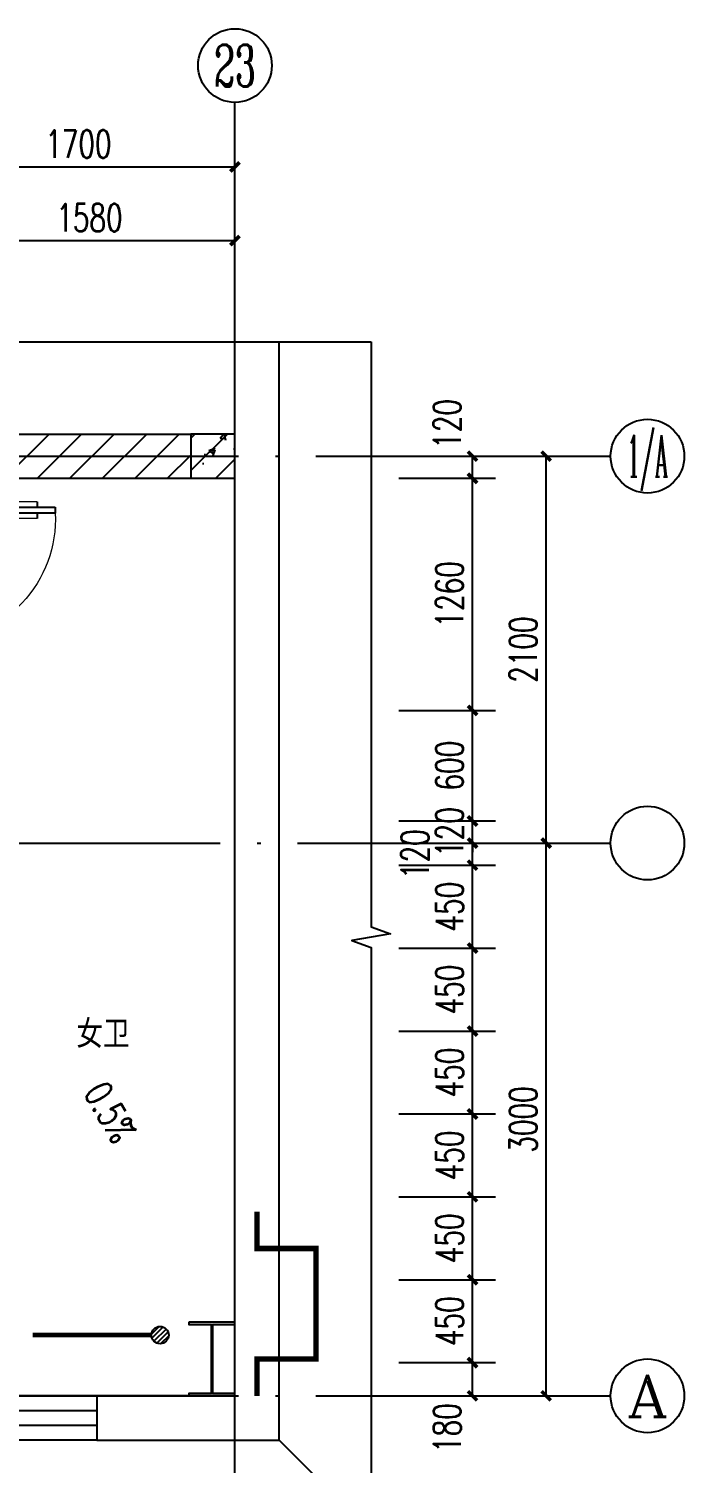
# Model space of a CAD drawing. Extents: x 12811826 to 27008858, y -1172757 to 50528.
# Drawn here: x 13506289 to 13509849, y -595630 to -587844 of the extents above; entities that cross this region are included whole.
import ezdxf
from ezdxf.enums import TextEntityAlignment as Align

# ---------------------------------------------------------------- set-up
doc = ezdxf.new("R2010")
doc.units = 0
doc.header["$LTSCALE"] = 1000
doc.header["$MEASUREMENT"] = 0
doc.linetypes.add('DOTE', pattern=[2.42, 2, -0.2, 0.02, -0.2])
for name, color, linetype in [('AXIS', 3, 'Continuous'), ('AXIS_TEXT', 7, 'Continuous'), ('COLUMN', 2, 'Continuous'), ('DIM_SYMB', 3, 'Continuous'), ('DOTE', 8, 'DOTE'), ('EQUIP_地漏', 7, 'Continuous'), ('PIPE-污水', 2, 'Continuous'), ('PUB_HATCH', 8, 'Continuous'), ('PUB_TEXT', 7, 'Continuous'), ('WALL', 9, 'Continuous'), ('WALL-PARAPET', 6, 'Continuous'), ('WINDOW', 4, 'Continuous')]:
    doc.layers.add(name, color=color, linetype=linetype)
doc.styles.add('_TCH_AXIS', font='COMPLEX', dxfattribs={"bigfont": 'GBCBIG'})
doc.styles.add('_TCH_DIM', font='SIMPLEX', dxfattribs={"bigfont": 'GBCBIG'})
doc.styles.add('_TCH_DIM_T3', font='SIMPLEX', dxfattribs={"width": 0.705882, "bigfont": 'GBCBIG'})
doc.styles.add('COMPLEX', font='COMPLEX')
doc.styles.add('YAYA', font='', dxfattribs={"width": 0.8, "height": 1})
doc.styles.get('YAYA').set_extended_font_data('SimSun')
doc.dimstyles.new('_TCH_ARCH&&50', dxfattribs={"dimtxt": 148.75, "dimasz": 50, "dimexe": 125, "dimexo": 150, "dimgap": 50, "dimtad": 1, "dimdec": 0, "dimzin": 0, "dimdsep": 46, "dimtxsty": '_TCH_DIM_T3', "dimblk": 'ARCHTICK', "dimcen": 0.09, "dimclrt": 7, "dimazin": 2, "dimtfac": 1, "dimtdec": 0, "dimtix": 1, "dimtmove": 2, "dimatfit": 3, "dimfxl": 0, "dimtolj": 1, "dimtzin": 0, "dimarcsym": 0})

# ---------------------------------------------------------------- blocks, each defined once
blk = doc.blocks.new('A$C797E1D2B')
at = {"layer": 'COLUMN'}
h = blk.add_hatch(color=256, dxfattribs=at)
h.paths.add_polyline_path([(125, 400), (250, 400), (250, 388), (130, 388), (130, 200), (125, 200)])
h.paths.add_polyline_path([(0, 400), (125, 400), (125, 200), (120, 200), (120, 388), (0, 388)])
h.paths.add_polyline_path([(0, 12), (120, 12), (120, 200), (125, 200), (125, 0), (0, 0)])
h.paths.add_polyline_path([(125, 200), (130, 200), (130, 12), (250, 12), (250, 0), (125, 0)])
blk.add_lwpolyline([(250, 0), (250, 12), (130, 12), (130, 388), (250, 388), (250, 400), (0, 400), (0, 388), (120, 388), (120, 12), (0, 12), (0, 0)], close=True, dxfattribs=at)
blk = doc.blocks.new('$DorLib2D$00000009')
for p, q in [((0.4129, 0.9053), (0.4129, 0.0807)), ((0.4541, 0.9053), (0.4129, 0.9053)), ((0.4541, 0.0807), (0.4541, 0.9053)), ((0.4129, 0.7822), (0.378, 0.7822)), ((0.489, 0.7822), (0.4541, 0.7822)), ((0.4129, 0.6235), (0.378, 0.6235)), ((0.489, 0.6235), (0.4541, 0.6235)), ((-0.4941, 0.0807), (-0.4529, 0.0807)), ((-0.4941, -0.0018), (-0.4941, 0.0807)), ((-0.4529, 0.0807), (-0.4529, 0.0395)), ((-0.4529, 0.0395), (-0.4117, 0.0395)), ((-0.4117, 0.0395), (-0.4117, -0.0018)), ((0.4129, 0.0807), (0.4541, 0.0807)), ((0.4541, 0.0395), (0.4129, 0.0395)), ((0.4129, 0.0395), (0.4129, -0.0018)), ((0.4953, 0.0807), (0.4541, 0.0807)), ((0.4541, 0.0807), (0.4541, 0.0395)), ((0.4953, -0.0018), (0.4953, 0.0807)), ((-0.4941, -0.0018), (-0.4941, -0.0018)), ((-0.4117, -0.0018), (-0.4941, -0.0018)), ((0.4129, -0.0018), (0.4953, -0.0018)), ((0.4953, -0.0018), (0.4953, -0.0018))]:
    blk.add_line(p, q)
at = {"lineweight": 13}
for p, q in [((0.378, 0.7822), (0.378, 0.6235)), ((0.489, 0.7822), (0.489, 0.6235))]:
    blk.add_line(p, q, dxfattribs=at)
blk.add_arc((0.3716, 0.0817), 0.8246, 87.13397, 180.07167, dxfattribs=at)
blk = doc.blocks.new('$TCHSYS$WIN2D')
for p, q in [((-0.5, 0.5), (0.5, 0.5)), ((-0.5, 0.5), (-0.5, -0.5)), ((0.5, 0.5), (0.5, -0.5)), ((0.5, 0.1667), (-0.5, 0.1667)), ((0.5, -0.1667), (-0.5, -0.1667)), ((-0.5, -0.5), (0.5, -0.5))]:
    blk.add_line(p, q)
blk = doc.blocks.new('_AXISO')
blk.add_circle((0, 0), 0.5)
at = {"layer": 'AXIS_TEXT', "style": 'COMPLEX', "width": 1.041667}
blk.add_attdef('A', text='', height=0.56, dxfattribs=at).set_placement((-0.25, -0.28), (0.25, -0.28), align=Align.FIT)
blk = doc.blocks.new('_ArchTick')
at = {"color": 0, "linetype": 'ByBlock', "const_width": 0.4}
blk.add_lwpolyline([(-0.5, -0.5), (0.5, 0.5)], dxfattribs=at)
blk = doc.blocks.new('*D365')
at = {"layer": 'AXIS', "color": 0, "lineweight": -2}
for p, q in [((13505708.6, -589393.8), (13505708.6, -588468.8)), ((13507408.6, -589393.8), (13507408.6, -588468.8)), ((13505708.6, -588593.8), (13507408.6, -588593.8))]:
    blk.add_line(p, q, dxfattribs=at)
at = {"layer": 'Defpoints', "color": 0}
for p in [(13507408.6, -588593.8), (13505708.6, -589543.8), (13507408.6, -589543.8)]:
    blk.add_point(p, dxfattribs=at)
at = {"layer": 'AXIS', "color": 0, "lineweight": -2, "xscale": 50, "yscale": 50, "zscale": 50, "rotation": 180}
blk.add_blockref('_ArchTick', (13505708.6, -588593.8), dxfattribs=at)
at = {"layer": 'AXIS', "color": 0, "lineweight": -2, "xscale": 50, "yscale": 50, "zscale": 50}
blk.add_blockref('_ArchTick', (13507408.6, -588593.8), dxfattribs=at)
at = {"layer": 'AXIS', "color": 7, "insert": (13506558.6, -588469.4), "char_height": 148.75, "attachment_point": 5, "style": '_TCH_DIM_T3'}
blk.add_mtext('\\A1;1700', dxfattribs=at)
blk = doc.blocks.new('*D376')
at = {"layer": 'AXIS', "color": 0, "lineweight": -2}
for p, q in [((13505828.6, -589393.8), (13505828.6, -588868.8)), ((13507408.6, -589393.8), (13507408.6, -588868.8)), ((13505828.6, -588993.8), (13507408.6, -588993.8))]:
    blk.add_line(p, q, dxfattribs=at)
at = {"layer": 'Defpoints', "color": 0}
for p in [(13507408.6, -588993.8), (13505828.6, -589543.8), (13507408.6, -589543.8)]:
    blk.add_point(p, dxfattribs=at)
at = {"layer": 'AXIS', "color": 0, "lineweight": -2, "xscale": 50, "yscale": 50, "zscale": 50, "rotation": 180}
blk.add_blockref('_ArchTick', (13505828.6, -588993.8), dxfattribs=at)
at = {"layer": 'AXIS', "color": 0, "lineweight": -2, "xscale": 50, "yscale": 50, "zscale": 50}
blk.add_blockref('_ArchTick', (13507408.6, -588993.8), dxfattribs=at)
at = {"layer": 'AXIS', "color": 7, "insert": (13506618.6, -588869.4), "char_height": 148.75, "attachment_point": 5, "style": '_TCH_DIM_T3'}
blk.add_mtext('\\A1;1580', dxfattribs=at)
blk = doc.blocks.new('*D393')
at = {"layer": 'AXIS', "color": 0, "lineweight": -2}
for p, q in [((13508298.6, -592263.8), (13509223.6, -592263.8)), ((13509098.6, -595263.8), (13509098.6, -592263.8)), ((13508298.6, -595263.8), (13509223.6, -595263.8))]:
    blk.add_line(p, q, dxfattribs=at)
at = {"layer": 'Defpoints', "color": 0}
for p in [(13508148.6, -592263.8), (13509098.6, -592263.8), (13508148.6, -595263.8)]:
    blk.add_point(p, dxfattribs=at)
at = {"layer": 'AXIS', "color": 0, "lineweight": -2, "xscale": 50, "yscale": 50, "zscale": 50}
for p, rotation in [((13509098.6, -592263.8), 90), ((13509098.6, -595263.8), 270)]:
    blk.add_blockref('_ArchTick', p, dxfattribs=dict(at, rotation=rotation))
at = {"layer": 'AXIS', "color": 7, "insert": (13508974.2, -593763.8), "char_height": 148.75, "attachment_point": 5, "rotation": 90, "style": '_TCH_DIM_T3'}
blk.add_mtext('\\A1;3000', dxfattribs=at)
blk = doc.blocks.new('*D394')
at = {"layer": 'AXIS', "color": 0, "lineweight": -2}
for p, q in [((13508298.6, -590163.8), (13509223.6, -590163.8)), ((13509098.6, -592263.8), (13509098.6, -590163.8)), ((13508298.6, -592263.8), (13509223.6, -592263.8))]:
    blk.add_line(p, q, dxfattribs=at)
at = {"layer": 'Defpoints', "color": 0}
for p in [(13508148.6, -590163.8), (13509098.6, -590163.8), (13508148.6, -592263.8)]:
    blk.add_point(p, dxfattribs=at)
at = {"layer": 'AXIS', "color": 0, "lineweight": -2, "xscale": 50, "yscale": 50, "zscale": 50}
for p, rotation in [((13509098.6, -590163.8), 90), ((13509098.6, -592263.8), 270)]:
    blk.add_blockref('_ArchTick', p, dxfattribs=dict(at, rotation=rotation))
at = {"layer": 'AXIS', "color": 7, "insert": (13508974.2, -591213.8), "char_height": 148.75, "attachment_point": 5, "rotation": 90, "style": '_TCH_DIM_T3'}
blk.add_mtext('\\A1;2100', dxfattribs=at)
blk = doc.blocks.new('*D395')
at = {"layer": 'AXIS', "color": 0, "lineweight": -2}
for p, q in [((13508298.6, -595083.7), (13508823.6, -595083.7)), ((13508698.6, -595263.8), (13508698.6, -595083.7)), ((13508298.6, -595263.8), (13508823.6, -595263.8))]:
    blk.add_line(p, q, dxfattribs=at)
at = {"layer": 'Defpoints', "color": 0}
for p in [(13508148.6, -595083.7), (13508698.6, -595083.7), (13508148.6, -595263.8)]:
    blk.add_point(p, dxfattribs=at)
at = {"layer": 'AXIS', "color": 0, "lineweight": -2, "xscale": 50, "yscale": 50, "zscale": 50}
for p, rotation in [((13508698.6, -595083.7), 90), ((13508698.6, -595263.8), 270)]:
    blk.add_blockref('_ArchTick', p, dxfattribs=dict(at, rotation=rotation))
at = {"layer": 'AXIS', "color": 7, "insert": (13508561.1, -595438.8), "char_height": 148.75, "attachment_point": 5, "rotation": 90, "style": '_TCH_DIM_T3'}
blk.add_mtext('\\A1;180', dxfattribs=at)
blk = doc.blocks.new('*D396')
at = {"layer": 'AXIS', "color": 0, "lineweight": -2}
for p, q in [((13508298.6, -594633.8), (13508823.6, -594633.8)), ((13508698.6, -595083.7), (13508698.6, -594633.8)), ((13508298.6, -595083.7), (13508823.6, -595083.7))]:
    blk.add_line(p, q, dxfattribs=at)
at = {"layer": 'Defpoints', "color": 0}
for p in [(13508148.6, -594633.8), (13508698.6, -594633.8), (13508148.6, -595083.7)]:
    blk.add_point(p, dxfattribs=at)
at = {"layer": 'AXIS', "color": 0, "lineweight": -2, "xscale": 50, "yscale": 50, "zscale": 50}
for p, rotation in [((13508698.6, -594633.8), 90), ((13508698.6, -595083.7), 270)]:
    blk.add_blockref('_ArchTick', p, dxfattribs=dict(at, rotation=rotation))
at = {"layer": 'AXIS', "color": 7, "insert": (13508574.2, -594858.7), "char_height": 148.75, "attachment_point": 5, "rotation": 90, "style": '_TCH_DIM_T3'}
blk.add_mtext('\\A1;450', dxfattribs=at)
blk = doc.blocks.new('*D397')
at = {"layer": 'AXIS', "color": 0, "lineweight": -2}
for p, q in [((13508298.6, -594183.8), (13508823.6, -594183.8)), ((13508698.6, -594633.8), (13508698.6, -594183.8)), ((13508298.6, -594633.8), (13508823.6, -594633.8))]:
    blk.add_line(p, q, dxfattribs=at)
at = {"layer": 'Defpoints', "color": 0}
for p in [(13508148.6, -594183.8), (13508698.6, -594183.8), (13508148.6, -594633.8)]:
    blk.add_point(p, dxfattribs=at)
at = {"layer": 'AXIS', "color": 0, "lineweight": -2, "xscale": 50, "yscale": 50, "zscale": 50}
for p, rotation in [((13508698.6, -594183.8), 90), ((13508698.6, -594633.8), 270)]:
    blk.add_blockref('_ArchTick', p, dxfattribs=dict(at, rotation=rotation))
at = {"layer": 'AXIS', "color": 7, "insert": (13508574.2, -594408.8), "char_height": 148.75, "attachment_point": 5, "rotation": 90, "style": '_TCH_DIM_T3'}
blk.add_mtext('\\A1;450', dxfattribs=at)
blk = doc.blocks.new('*D398')
at = {"layer": 'AXIS', "color": 0, "lineweight": -2}
for p, q in [((13508298.6, -593733.8), (13508823.6, -593733.8)), ((13508698.6, -594183.8), (13508698.6, -593733.8)), ((13508298.6, -594183.8), (13508823.6, -594183.8))]:
    blk.add_line(p, q, dxfattribs=at)
at = {"layer": 'Defpoints', "color": 0}
for p in [(13508148.6, -593733.8), (13508698.6, -593733.8), (13508148.6, -594183.8)]:
    blk.add_point(p, dxfattribs=at)
at = {"layer": 'AXIS', "color": 0, "lineweight": -2, "xscale": 50, "yscale": 50, "zscale": 50}
for p, rotation in [((13508698.6, -593733.8), 90), ((13508698.6, -594183.8), 270)]:
    blk.add_blockref('_ArchTick', p, dxfattribs=dict(at, rotation=rotation))
at = {"layer": 'AXIS', "color": 7, "insert": (13508574.2, -593958.8), "char_height": 148.75, "attachment_point": 5, "rotation": 90, "style": '_TCH_DIM_T3'}
blk.add_mtext('\\A1;450', dxfattribs=at)
blk = doc.blocks.new('*D399')
at = {"layer": 'AXIS', "color": 0, "lineweight": -2}
for p, q in [((13508298.6, -593283.8), (13508823.6, -593283.8)), ((13508698.6, -593733.8), (13508698.6, -593283.8)), ((13508298.6, -593733.8), (13508823.6, -593733.8))]:
    blk.add_line(p, q, dxfattribs=at)
at = {"layer": 'Defpoints', "color": 0}
for p in [(13508148.6, -593283.8), (13508698.6, -593283.8), (13508148.6, -593733.8)]:
    blk.add_point(p, dxfattribs=at)
at = {"layer": 'AXIS', "color": 0, "lineweight": -2, "xscale": 50, "yscale": 50, "zscale": 50}
for p, rotation in [((13508698.6, -593283.8), 90), ((13508698.6, -593733.8), 270)]:
    blk.add_blockref('_ArchTick', p, dxfattribs=dict(at, rotation=rotation))
at = {"layer": 'AXIS', "color": 7, "insert": (13508574.2, -593508.8), "char_height": 148.75, "attachment_point": 5, "rotation": 90, "style": '_TCH_DIM_T3'}
blk.add_mtext('\\A1;450', dxfattribs=at)
blk = doc.blocks.new('*D400')
at = {"layer": 'AXIS', "color": 0, "lineweight": -2}
for p, q in [((13508298.6, -592833.8), (13508823.6, -592833.8)), ((13508698.6, -593283.8), (13508698.6, -592833.8)), ((13508298.6, -593283.8), (13508823.6, -593283.8))]:
    blk.add_line(p, q, dxfattribs=at)
at = {"layer": 'Defpoints', "color": 0}
for p in [(13508148.6, -592833.8), (13508698.6, -592833.8), (13508148.6, -593283.8)]:
    blk.add_point(p, dxfattribs=at)
at = {"layer": 'AXIS', "color": 0, "lineweight": -2, "xscale": 50, "yscale": 50, "zscale": 50}
for p, rotation in [((13508698.6, -592833.8), 90), ((13508698.6, -593283.8), 270)]:
    blk.add_blockref('_ArchTick', p, dxfattribs=dict(at, rotation=rotation))
at = {"layer": 'AXIS', "color": 7, "insert": (13508574.2, -593058.8), "char_height": 148.75, "attachment_point": 5, "rotation": 90, "style": '_TCH_DIM_T3'}
blk.add_mtext('\\A1;450', dxfattribs=at)
blk = doc.blocks.new('*D401')
at = {"layer": 'AXIS', "color": 0, "lineweight": -2}
for p, q in [((13508298.6, -592383.8), (13508823.6, -592383.8)), ((13508698.6, -592833.8), (13508698.6, -592383.8)), ((13508298.6, -592833.8), (13508823.6, -592833.8))]:
    blk.add_line(p, q, dxfattribs=at)
at = {"layer": 'Defpoints', "color": 0}
for p in [(13508148.6, -592383.8), (13508698.6, -592383.8), (13508148.6, -592833.8)]:
    blk.add_point(p, dxfattribs=at)
at = {"layer": 'AXIS', "color": 0, "lineweight": -2, "xscale": 50, "yscale": 50, "zscale": 50}
for p, rotation in [((13508698.6, -592383.8), 90), ((13508698.6, -592833.8), 270)]:
    blk.add_blockref('_ArchTick', p, dxfattribs=dict(at, rotation=rotation))
at = {"layer": 'AXIS', "color": 7, "insert": (13508574.2, -592608.8), "char_height": 148.75, "attachment_point": 5, "rotation": 90, "style": '_TCH_DIM_T3'}
blk.add_mtext('\\A1;450', dxfattribs=at)
blk = doc.blocks.new('*D402')
at = {"layer": 'AXIS', "color": 0, "lineweight": -2}
for p, q in [((13508298.6, -592263.8), (13508823.6, -592263.8)), ((13508698.6, -592383.8), (13508698.6, -592263.8)), ((13508298.6, -592383.8), (13508823.6, -592383.8))]:
    blk.add_line(p, q, dxfattribs=at)
at = {"layer": 'Defpoints', "color": 0}
for p in [(13508148.6, -592263.8), (13508698.6, -592263.8), (13508148.6, -592383.8)]:
    blk.add_point(p, dxfattribs=at)
at = {"layer": 'AXIS', "color": 0, "lineweight": -2, "xscale": 50, "yscale": 50, "zscale": 50}
for p, rotation in [((13508698.6, -592263.8), 90), ((13508698.6, -592383.8), 270)]:
    blk.add_blockref('_ArchTick', p, dxfattribs=dict(at, rotation=rotation))
at = {"layer": 'AXIS', "color": 7, "insert": (13508386.1, -592323.8), "char_height": 148.75, "attachment_point": 5, "rotation": 90, "style": '_TCH_DIM_T3'}
blk.add_mtext('\\A1;120', dxfattribs=at)
blk = doc.blocks.new('*D403')
at = {"layer": 'AXIS', "color": 0, "lineweight": -2}
for p, q in [((13508698.6, -592143.8), (13508698.6, -592093.8)), ((13508298.6, -592143.8), (13508823.6, -592143.8)), ((13508698.6, -592263.8), (13508698.6, -592143.8)), ((13508298.6, -592263.8), (13508823.6, -592263.8)), ((13508698.6, -592263.8), (13508698.6, -592313.8))]:
    blk.add_line(p, q, dxfattribs=at)
at = {"layer": 'Defpoints', "color": 0}
for p in [(13508148.6, -592143.8), (13508698.6, -592143.8), (13508148.6, -592263.8)]:
    blk.add_point(p, dxfattribs=at)
at = {"layer": 'AXIS', "color": 0, "lineweight": -2, "xscale": 50, "yscale": 50, "zscale": 50}
for p, rotation in [((13508698.6, -592143.8), 270), ((13508698.6, -592263.8), 90)]:
    blk.add_blockref('_ArchTick', p, dxfattribs=dict(at, rotation=rotation))
at = {"layer": 'AXIS', "color": 7, "insert": (13508574.2, -592203.8), "char_height": 148.75, "attachment_point": 5, "rotation": 90, "style": '_TCH_DIM_T3'}
blk.add_mtext('\\A1;120', dxfattribs=at)
blk = doc.blocks.new('*D404')
at = {"layer": 'AXIS', "color": 0, "lineweight": -2}
for p, q in [((13508298.6, -591543.8), (13508823.6, -591543.8)), ((13508698.6, -592143.8), (13508698.6, -591543.8)), ((13508298.6, -592143.8), (13508823.6, -592143.8))]:
    blk.add_line(p, q, dxfattribs=at)
at = {"layer": 'Defpoints', "color": 0}
for p in [(13508148.6, -591543.8), (13508698.6, -591543.8), (13508148.6, -592143.8)]:
    blk.add_point(p, dxfattribs=at)
at = {"layer": 'AXIS', "color": 0, "lineweight": -2, "xscale": 50, "yscale": 50, "zscale": 50}
for p, rotation in [((13508698.6, -591543.8), 90), ((13508698.6, -592143.8), 270)]:
    blk.add_blockref('_ArchTick', p, dxfattribs=dict(at, rotation=rotation))
at = {"layer": 'AXIS', "color": 7, "insert": (13508574.2, -591843.8), "char_height": 148.75, "attachment_point": 5, "rotation": 90, "style": '_TCH_DIM_T3'}
blk.add_mtext('\\A1;600', dxfattribs=at)
blk = doc.blocks.new('*D405')
at = {"layer": 'AXIS', "color": 0, "lineweight": -2}
for p, q in [((13508298.6, -590283.8), (13508823.6, -590283.8)), ((13508698.6, -591543.8), (13508698.6, -590283.8)), ((13508298.6, -591543.8), (13508823.6, -591543.8))]:
    blk.add_line(p, q, dxfattribs=at)
at = {"layer": 'Defpoints', "color": 0}
for p in [(13508148.6, -590283.8), (13508698.6, -590283.8), (13508148.6, -591543.8)]:
    blk.add_point(p, dxfattribs=at)
at = {"layer": 'AXIS', "color": 0, "lineweight": -2, "xscale": 50, "yscale": 50, "zscale": 50}
for p, rotation in [((13508698.6, -590283.8), 90), ((13508698.6, -591543.8), 270)]:
    blk.add_blockref('_ArchTick', p, dxfattribs=dict(at, rotation=rotation))
at = {"layer": 'AXIS', "color": 7, "insert": (13508574.2, -590913.8), "char_height": 148.75, "attachment_point": 5, "rotation": 90, "style": '_TCH_DIM_T3'}
blk.add_mtext('\\A1;1260', dxfattribs=at)
blk = doc.blocks.new('*D406')
at = {"layer": 'AXIS', "color": 0, "lineweight": -2}
for p, q in [((13508298.6, -590163.8), (13508823.6, -590163.8)), ((13508698.6, -590283.8), (13508698.6, -590163.8)), ((13508298.6, -590283.8), (13508823.6, -590283.8))]:
    blk.add_line(p, q, dxfattribs=at)
at = {"layer": 'Defpoints', "color": 0}
for p in [(13508148.6, -590163.8), (13508698.6, -590163.8), (13508148.6, -590283.8)]:
    blk.add_point(p, dxfattribs=at)
at = {"layer": 'AXIS', "color": 0, "lineweight": -2, "xscale": 50, "yscale": 50, "zscale": 50}
for p, rotation in [((13508698.6, -590163.8), 90), ((13508698.6, -590283.8), 270)]:
    blk.add_blockref('_ArchTick', p, dxfattribs=dict(at, rotation=rotation))
at = {"layer": 'AXIS', "color": 7, "insert": (13508561.1, -589988.8), "char_height": 148.75, "attachment_point": 5, "rotation": 90, "style": '_TCH_DIM_T3'}
blk.add_mtext('\\A1;120', dxfattribs=at)
blk = doc.blocks.new('$TwtSys$00000141')
for p, q in [((-94, 8), (-10, 92)), ((-94, 8), (-10, 92)), ((-87, -35), (35, 87)), ((-87, -35), (35, 87)), ((-66, -66), (66, 66)), ((-66, -66), (66, 66)), ((-32, -87), (88, 33)), ((-32, -87), (88, 33)), ((11, -92), (92, -11)), ((11, -92), (92, -11))]:
    blk.add_line(p, q)
blk.add_circle((0, 0), 94)
blk.add_circle((0, 0), 94)

msp = doc.modelspace()

# ---------------------------------------------------------------- hatches: boundary and pattern name
at = {"layer": 'PUB_HATCH'}
h = msp.add_hatch(dxfattribs=at)
h.set_pattern_fill('普通砖', color=256, scale=50, style=0)
h.set_pattern_definition([(45, (0, 89.76), (-88.388383, 88.388383), [])])
h.paths.add_polyline_path([(13507168.6, -590283.8), (13507168.6, -590043.8), (13505828.6, -590043.8), (13505828.6, -590283.8)])
h = msp.add_hatch(dxfattribs=at)
h.set_pattern_fill('钢筋混凝土', color=256, scale=50, style=0)
h.set_pattern_definition([(45, (0, 0), (-88.3883476, 88.3883476), []), (50, (0, 0), (358.630091, -31.3760675), [37.5, -412.5]), (355, (0, 0), (-69.375667, 376.096067), [30, -330]), (100.4514, (29.9, -2.6), (289.254691, 344.719771), [31.870095, -350.571056]), (46.1842, (0, 100), (533.620524, -82.759507), [56.25, -618.75]), (96.6356, (44.47, 93.1), (467.331353, 487.058935), [47.805144, -525.8565]), (351.1842, (0, 100), (467.330973, 487.0593), [45, -495]), (21, (50, 75), (298.453526, -201.3094453), [37.5, -412.5]), (326, (50, 75), (121.657666, 362.575023), [30, -330]), (71.4514, (74.87, 58.22), (420.111314, 161.265248), [31.870095, -350.571056]), (37.5, (0, 0), (6.0799277, 166.4469269), [0, -326, 0, -335, 0, -331.25]), (7.5, (0, 0), (131.5347687, 197.205856), [0, -191, 0, -318.5, 0, -126.25]), (327.5, (-111.5, 0), (266.9112181, -11.2774359), [0, -125, 0, -390, 0, -517.5]), (317.5, (-161.5, 0), (291.5930847, 50.052491), [0, -162.5, 0, -259, 0, -367.5])])
h.paths.add_polyline_path([(13507408.6, -590283.8), (13507408.6, -590043.8), (13507168.6, -590043.8), (13507168.6, -590283.8)])

# ---------------------------------------------------------------- linework, layer by layer
at = {"ltscale": 0.5}
msp.add_line((13507648.6, -595503.8), (13508148.6, -596003.8), dxfattribs=at)
at = {"const_width": 30}
msp.add_lwpolyline([(13507528.6, -594263.8), (13507528.6, -594463.8), (13507848.6, -594463.8), (13507848.6, -595063.8), (13507528.6, -595063.8), (13507528.6, -595263.8)], dxfattribs=at)
at = {"layer": 'AXIS'}
for p, q in [((13507408.6, -589543.8), (13507408.6, -588243.8)), ((13508148.6, -590163.8), (13509448.6, -590163.8)), ((13508148.6, -592263.8), (13509448.6, -592263.8)), ((13508148.6, -595263.8), (13509448.6, -595263.8))]:
    msp.add_line(p, q, dxfattribs=at)
at = {"layer": 'COLUMN'}
for p, q in [((13507408.6, -590043.8), (13507168.6, -590043.8)), ((13507168.6, -590043.8), (13507168.6, -590283.8)), ((13507408.6, -590283.8), (13507408.6, -590043.8)), ((13507168.6, -590283.8), (13507408.6, -590283.8))]:
    msp.add_line(p, q, dxfattribs=at)
at = {"layer": 'DIM_SYMB'}
for points in [[(13500588.6, -589543.8), (13504312.3, -589543.8), (13504350.5, -589438.8), (13504387.6, -589648.8), (13504424.8, -589543.8), (13508148.6, -589543.8)], [(13508148.6, -589543.8), (13508148.6, -592717.5), (13508253.6, -592755.7), (13508043.6, -592792.8), (13508148.6, -592830), (13508148.6, -596003.8)]]:
    msp.add_lwpolyline(points, dxfattribs=at)
msp.add_lwpolyline([(13506472.1, -593533, 0, 0, 0), (13506699.5, -593921.3, 40, 0, 0), (13506775.3, -594050.8, 0, 0, 0)], format="xyseb", dxfattribs=at)
at = {"layer": 'DOTE'}
for p, q in [((13507408.6, -596003.8), (13507408.6, -589543.8)), ((13500588.6, -590163.8), (13508148.6, -590163.8)), ((13502908.6, -592263.8), (13508148.6, -592263.8)), ((13500588.6, -595263.8), (13508148.6, -595263.8))]:
    msp.add_line(p, q, dxfattribs=at)
at = {"layer": 'PIPE-污水', "linetype": 'Continuous', "ltscale": 0.25, "const_width": 25}
msp.add_lwpolyline([(13506309.8, -594934.3), (13506954.9, -594934.3)], dxfattribs=at)
at = {"layer": 'WALL'}
for p, q in [((13505828.6, -590043.8), (13507168.6, -590043.8)), ((13505828.6, -590283.8), (13507168.6, -590283.8))]:
    msp.add_line(p, q, dxfattribs=at)
at = {"layer": 'WALL-PARAPET'}
for p, q in [((13507408.6, -590043.8), (13507408.6, -589543.8)), ((13507408.6, -589543.8), (13507648.6, -589543.8)), ((13507648.6, -590163.8), (13507648.6, -589543.8)), ((13507648.6, -595503.8), (13507648.6, -590163.8)), ((13507408.6, -595263.8), (13507408.6, -590283.8)), ((13507408.6, -595263.8), (13506658.6, -595263.8)), ((13506658.6, -595263.8), (13506658.6, -595503.8)), ((13506658.6, -595503.8), (13507648.6, -595503.8))]:
    msp.add_line(p, q, dxfattribs=at)

# ---------------------------------------------------------------- block references
at = {"rotation": 180}
msp.add_blockref('A$C797E1D2B', (13507408.6, -594863.8), dxfattribs=at)
at = {"layer": 'AXIS'}
ref = msp.add_blockref('_AXISO', (13507408.6, -588043.8), dxfattribs=dict(at, xscale=400, yscale=400, zscale=400))
ref.add_attrib('A', '23', dxfattribs={"layer": 'AXIS_TEXT', "ltscale": 0.5, "height": 226.27, "style": '_TCH_AXIS', "width": 0.617647}).set_placement((13507295.4, -588156.9), (13507521.7, -588156.9), align=Align.FIT)
ref = msp.add_blockref('_AXISO', (13509648.6, -590163.8), dxfattribs=dict(at, xscale=400, yscale=400, zscale=400))
ref.add_attrib('A', '1/A', dxfattribs={"layer": 'AXIS_TEXT', "ltscale": 0.5, "height": 226.27, "style": '_TCH_AXIS', "width": 0.381818}).set_placement((13509535.4, -590276.9), (13509761.7, -590276.9), align=Align.FIT)
at = {"layer": 'AXIS', "xscale": 400, "yscale": 400, "zscale": 400}
msp.add_blockref('_AXISO', (13509648.6, -592263.8), dxfattribs=at)
at = {"layer": 'AXIS'}
ref = msp.add_blockref('_AXISO', (13509648.6, -595263.8), dxfattribs=dict(at, xscale=400, yscale=400, zscale=400))
ref.add_attrib('A', 'A', dxfattribs={"layer": 'AXIS_TEXT', "ltscale": 0.5, "height": 226.3, "style": '_TCH_AXIS', "width": 1.166667}).set_placement((13509535.4, -595376.9), (13509761.7, -595376.9), align=Align.FIT)
at = {"layer": 'EQUIP_地漏', "xscale": 0.5, "yscale": 0.5, "zscale": 0.5, "rotation": 180}
msp.add_blockref('$TwtSys$00000141', (13507001.9, -594934.3), dxfattribs=at)
at = {"layer": 'WINDOW', "xscale": 800, "yscale": -800, "zscale": 800, "rotation": 90}
msp.add_blockref('$DorLib2D$00000009', (13505708.6, -590803.8), dxfattribs=at)
at = {"layer": 'WINDOW', "xscale": -1500, "yscale": 240, "zscale": -1500}
msp.add_blockref('$TCHSYS$WIN2D', (13505908.6, -595383.8), dxfattribs=at)

# ---------------------------------------------------------------- texts
at = {"layer": 'PUB_TEXT', "style": 'YAYA', "width": 0.8}
msp.add_text('女卫', height=132.91, dxfattribs=at).set_placement((13506547.3, -593361.6))
at = {"layer": 'PUB_TEXT', "style": '_TCH_DIM', "width": 0.705882}
msp.add_text('0.5%%%', height=148.75, rotation=300.35318, dxfattribs=at).set_placement((13506583.1, -593618.7))

# ---------------------------------------------------------------- dimensions: what is measured, and where the dimension line sits
at = {"layer": 'AXIS'}
for p1, p2, distance, text, picture, middle in [((13505708.6, -589543.8), (13507408.6, -589543.8), 950, '1700', '*D365', (13506558.6, -588469.4)), ((13505828.6, -589543.8), (13507408.6, -589543.8), 550, '1580', '*D376', (13506618.6, -588869.4)), ((13508148.6, -592263.8), (13508148.6, -590163.8), -950, '2100', '*D394', (13508974.2, -591213.8)), ((13508148.6, -591543.8), (13508148.6, -590283.8), -550, '1260', '*D405', (13508574.2, -590913.8)), ((13508148.6, -592143.8), (13508148.6, -591543.8), -550, '600', '*D404', (13508574.2, -591843.8)), ((13508148.6, -592263.8), (13508148.6, -592143.8), -550, '120', '*D403', (13508574.2, -592203.8)), ((13508148.6, -595263.8), (13508148.6, -592263.8), -950, '3000', '*D393', (13508974.2, -593763.8)), ((13508148.6, -592833.8), (13508148.6, -592383.8), -550, '450', '*D401', (13508574.2, -592608.8)), ((13508148.6, -593283.8), (13508148.6, -592833.8), -550, '450', '*D400', (13508574.2, -593058.8)), ((13508148.6, -593733.8), (13508148.6, -593283.8), -550, '450', '*D399', (13508574.2, -593508.8)), ((13508148.6, -594183.8), (13508148.6, -593733.8), -550, '450', '*D398', (13508574.2, -593958.8)), ((13508148.6, -594633.8), (13508148.6, -594183.8), -550, '450', '*D397', (13508574.2, -594408.8)), ((13508148.6, -595083.7), (13508148.6, -594633.8), -550, '450', '*D396', (13508574.2, -594858.7))]:
    dim = msp.add_aligned_dim(p1=p1, p2=p2, distance=distance, text=text, dimstyle='_TCH_ARCH&&50', dxfattribs=at)
    dim.commit()
    dim.dimension.update_dxf_attribs({"geometry": picture, "text_midpoint": middle})
for base, p1, p2, text, picture, middle in [((13508698.6, -590163.8), (13508148.6, -590283.8), (13508148.6, -590163.8), '120', '*D406', (13508561.1, -589988.8)), ((13508698.6, -592263.8), (13508148.6, -592383.8), (13508148.6, -592263.8), '120', '*D402', (13508386.1, -592323.8)), ((13508698.6, -595083.7), (13508148.6, -595263.8), (13508148.6, -595083.7), '180', '*D395', (13508561.1, -595438.8))]:
    dim = msp.add_linear_dim(base=base, p1=p1, p2=p2, angle=90, text=text, dimstyle='_TCH_ARCH&&50', dxfattribs=at)
    dim.commit()
    dim.dimension.update_dxf_attribs({"geometry": picture, "text_midpoint": middle, "dimtype": 161})

doc.saveas('drawing.dxf')
